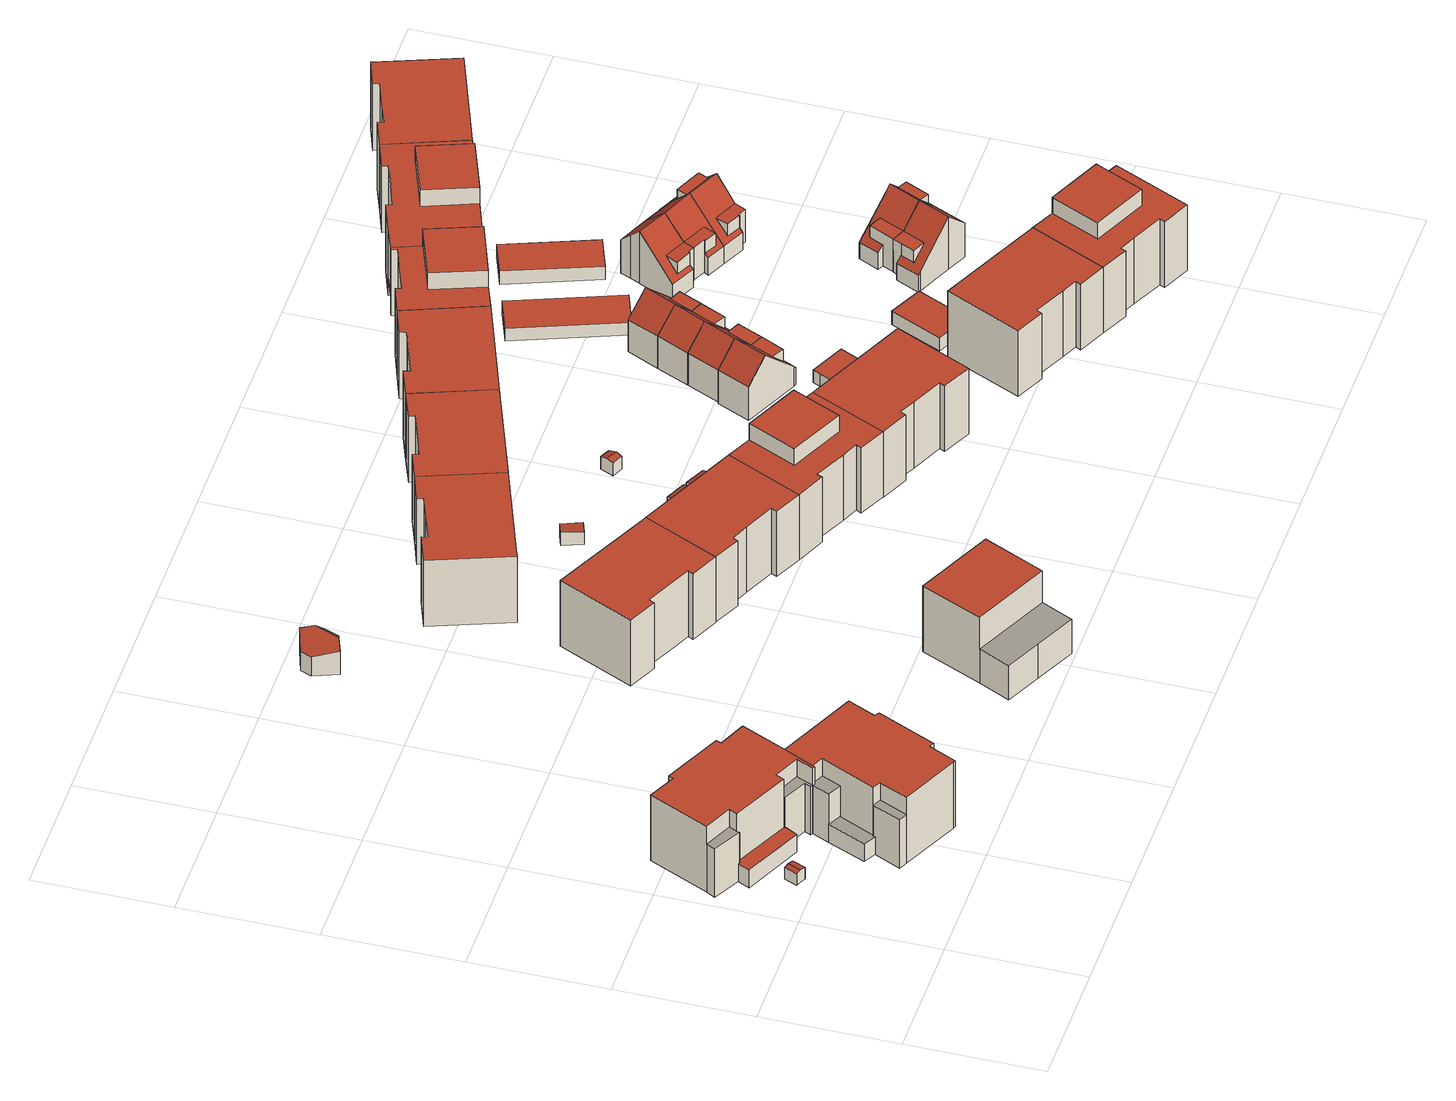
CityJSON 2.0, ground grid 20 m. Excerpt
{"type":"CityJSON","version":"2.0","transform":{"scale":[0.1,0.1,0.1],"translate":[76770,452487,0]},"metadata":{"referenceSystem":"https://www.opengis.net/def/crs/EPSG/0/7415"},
"CityObjects":{
"building1":{"type":"Building","attributes":{"Volume":7.34,"Dakoppervlakte":3.64,"Muuroppervlakte":15.29,"Vloeroppervlakte":4.43,"hoogte_Z_max_in_m_NAP":3.1,"GEB_DOEL":"onbekend","dateOfConstruction":"1984-01-01","measuredHeight":2.07},"geometry":[{"type":"Solid","lod":"2","boundaries":[[[[0,1,2,3,4,5]],[[6,7,8,9]],[[10,8,7,11]],[[1,0,10,11]],[[4,3,6,9]],[[2,7,6,3]],[[10,0,5,4,9,8]],[[11,7,2,1]]]],"semantics":{"surfaces":[{"type":"GroundSurface"},{"type":"RoofSurface"},{"type":"WallSurface"}],"values":[[0,1,1,2,2,2,2,2]]}}]},
"building2":{"type":"Building","attributes":{"Volume":2496.11,"Dakoppervlakte":224.38,"Muuroppervlakte":746.34,"Vloeroppervlakte":238.74,"hoogte_Z_max_in_m_NAP":12.39,"GEB_DOEL":"woonfunctie","dateOfConstruction":"1984-01-01","measuredHeight":11.39},"geometry":[{"type":"Solid","lod":"2","boundaries":[[[[12,13,14,15,16,17,18,19,20,21,22,23,24,25,26,27,28]],[[29,30,31,32,33,34,35]],[[36,37,38,39,40]],[[41,42,43,44,45,46,47,48,49,50,51,52,53,54,55]],[[56,57,58,59,60,61,62,63]],[[28,27,51,50,35]],[[51,27,26,52]],[[25,53,52,26]],[[54,53,25,24]],[[24,23,55,54]],[[22,41,55,23]],[[41,22,21,42]],[[44,43,20,19,37]],[[57,56,17,16]],[[57,16,15,58]],[[58,15,14,59]],[[34,12,28,35]],[[13,12,34,33]],[[32,60,59,14,13,33]],[[19,18,38,37]],[[39,63,62,40]],[[18,17,56,63,39,38]],[[44,37,36,45]],[[45,36,40,46]],[[46,40,62,61,31,47]],[[47,31,30,48]],[[29,49,48,30]],[[50,49,29,35]],[[32,31,61,60]],[[43,42,21,20]]]],"semantics":{"surfaces":[{"type":"GroundSurface"},{"type":"OuterFloorSurface"},{"type":"RoofSurface"},{"type":"WallSurface"}],"values":[[0,1,1,2,2,3,3,3,3,3,3,3,3,3,3,3,3,3,3,3,3,3,3,3,3,3,3,3,3,3]]}}]},
"building3":{"type":"Building","attributes":{"Volume":2635.06,"Dakoppervlakte":217.6,"Muuroppervlakte":744.76,"Vloeroppervlakte":244.33,"hoogte_Z_max_in_m_NAP":12.39,"GEB_DOEL":"woonfunctie","dateOfConstruction":"1984-01-01","measuredHeight":11.4},"geometry":[{"type":"Solid","lod":"2","boundaries":[[[[64,65,66,67,68,69,28,27,70,26,71,72,73,74,75,76]],[[77,78,79,80,81,82]],[[83,84,85,86,87]],[[88,89,90,35,91,92]],[[52,93,94,95,96,97,98,99,100,101,102,103,104]],[[100,99,76,75]],[[101,100,75,74]],[[74,73,102,101]],[[103,102,73,72]],[[26,52,104,71]],[[26,70,89,93,52]],[[65,64,98,97,85]],[[76,99,98,64]],[[69,68,82,81]],[[82,68,67,77]],[[85,84,66,65]],[[78,77,67,66,84,83]],[[27,28,35,90]],[[28,69,81,91,35]],[[89,70,27,90]],[[91,81,80,92]],[[88,94,93,89]],[[92,80,79,87,95,94,88]],[[87,86,96,95]],[[96,86,85,97]],[[78,83,87,79]],[[72,71,104,103]]]],"semantics":{"surfaces":[{"type":"GroundSurface"},{"type":"OuterFloorSurface"},{"type":"RoofSurface"},{"type":"WallSurface"}],"values":[[0,1,1,1,2,3,3,3,3,3,3,3,3,3,3,3,3,3,3,3,3,3,3,3,3,3,3]]}}]},
"building4":{"type":"Building","attributes":{"Volume":90.88,"Dakoppervlakte":24.31,"Muuroppervlakte":70.45,"Vloeroppervlakte":22.97,"hoogte_Z_max_in_m_NAP":4.53,"GEB_DOEL":"overige gebruiksfunctie","dateOfConstruction":"1983-01-01","measuredHeight":4.44},"geometry":[{"type":"Solid","lod":"2","boundaries":[[[[105,106,107,108,109,110,111,112,113]],[[114,115,116,117,118,119,120]],[[121,122,119,118]],[[112,111,121,118]],[[111,110,122,121]],[[106,115,114,107]],[[106,105,116,115]],[[116,105,113,117]],[[112,118,117,113]],[[119,122,110,109]],[[120,119,109,108]],[[114,120,108,107]]]],"semantics":{"surfaces":[{"type":"GroundSurface"},{"type":"RoofSurface"},{"type":"WallSurface"}],"values":[[0,1,1,2,2,2,2,2,2,2,2,2]]}}]},
"building5":{"type":"Building","attributes":{"Volume":1806.01,"Dakoppervlakte":123.6,"Muuroppervlakte":575.86,"Vloeroppervlakte":189.01,"hoogte_Z_max_in_m_NAP":12.45,"GEB_DOEL":"woonfunctie","dateOfConstruction":"1984-01-01","measuredHeight":11.48},"geometry":[{"type":"Solid","lod":"2","boundaries":[[[[123,124,125,126,127,128,129]],[[130,131,132,133,134]],[[135,136,137,138]],[[128,138,137,133,129]],[[127,135,138,128]],[[127,126,134,136,135]],[[123,129,133,132]],[[134,126,125,130]],[[124,131,130,125]],[[132,131,124,123]],[[137,136,134,133]]]],"semantics":{"surfaces":[{"type":"GroundSurface"},{"type":"OuterFloorSurface"},{"type":"RoofSurface"},{"type":"WallSurface"}],"values":[[0,1,2,3,3,3,3,3,3,3,3]]}}]},
"building6":{"type":"Building","attributes":{"Volume":2332.89,"Dakoppervlakte":203.79,"Muuroppervlakte":694.16,"Vloeroppervlakte":203.79,"hoogte_Z_max_in_m_NAP":12.45,"GEB_DOEL":"woonfunctie","dateOfConstruction":"1983-01-01","measuredHeight":11.45},"geometry":[{"type":"Solid","lod":"2","boundaries":[[[[139,140,141,142,143,144,145,146,147,148]],[[149,150,151,152,153,154,155,156,157,158]],[[152,151,143,142]],[[142,141,153,152]],[[154,153,141,140]],[[154,140,139,155]],[[139,148,156,155]],[[148,147,157,156]],[[147,146,158,157]],[[150,149,158,146,145,144]],[[143,151,150,144]]]],"semantics":{"surfaces":[{"type":"GroundSurface"},{"type":"RoofSurface"},{"type":"WallSurface"}],"values":[[0,1,2,2,2,2,2,2,2,2,2]]}}]},
"building7":{"type":"Building","attributes":{"Volume":2351.41,"Dakoppervlakte":204.65,"Muuroppervlakte":698.12,"Vloeroppervlakte":204.65,"hoogte_Z_max_in_m_NAP":12.45,"GEB_DOEL":"woonfunctie","dateOfConstruction":"1983-01-01","measuredHeight":11.49},"geometry":[{"type":"Solid","lod":"2","boundaries":[[[[159,160,161,162,163,164,165,166,167,168,169]],[[170,171,172,173,174,175,176,177,178,179,180]],[[166,170,180,167]],[[166,165,171,170]],[[172,171,165,164]],[[164,163,173,172]],[[174,173,163,162]],[[162,161,175,174]],[[176,175,161,160]],[[160,159,177,176]],[[177,159,169,168,167,180,179,178]]]],"semantics":{"surfaces":[{"type":"GroundSurface"},{"type":"RoofSurface"},{"type":"WallSurface"}],"values":[[0,1,2,2,2,2,2,2,2,2,2]]}}]},
"building8":{"type":"Building","attributes":{"Volume":2274.39,"Dakoppervlakte":199.58,"Muuroppervlakte":683.64,"Vloeroppervlakte":199.58,"hoogte_Z_max_in_m_NAP":12.45,"GEB_DOEL":"woonfunctie","dateOfConstruction":"1983-01-01","measuredHeight":11.4},"geometry":[{"type":"Solid","lod":"2","boundaries":[[[[181,182,183,184,185,186,187,188,189]],[[190,153,152,191,192,193,194,195,196]],[[196,195,185,184]],[[184,183,190,196]],[[182,153,190,183]],[[182,181,152,153]],[[191,152,181,189]],[[189,188,192,191]],[[193,192,188,187]],[[187,186,194,193]],[[185,195,194,186]]]],"semantics":{"surfaces":[{"type":"GroundSurface"},{"type":"RoofSurface"},{"type":"WallSurface"}],"values":[[0,1,2,2,2,2,2,2,2,2,2]]}}]},
"building9":{"type":"Building","attributes":{"Volume":13.24,"Dakoppervlakte":6.09,"Muuroppervlakte":22,"Vloeroppervlakte":6.08,"hoogte_Z_max_in_m_NAP":3.21,"GEB_DOEL":"onbekend","dateOfConstruction":"1983-01-01","measuredHeight":2.24},"geometry":[{"type":"Solid","lod":"2","boundaries":[[[[197,198,199,200]],[[201,202,203,204]],[[200,203,202,197]],[[203,200,199,204]],[[198,201,204,199]],[[202,201,198,197]]]],"semantics":{"surfaces":[{"type":"GroundSurface"},{"type":"RoofSurface"},{"type":"WallSurface"}],"values":[[0,1,2,2,2,2]]}}]},
"building10":{"type":"Building","attributes":{"Volume":2491.15,"Dakoppervlakte":201.49,"Muuroppervlakte":780.17,"Vloeroppervlakte":201.49,"hoogte_Z_max_in_m_NAP":15.22,"GEB_DOEL":"woonfunctie","dateOfConstruction":"1983-01-01","measuredHeight":14.16},"geometry":[{"type":"Solid","lod":"2","boundaries":[[[[205,206,207,208,209,210,211,184,183,212,213]],[[214,215,216,217,218,219,190,196,220,221,222,223,224]],[[225,226,227,228]],[[214,224,207,206]],[[206,205,215,214]],[[183,184,196,190]],[[220,196,184,211]],[[210,221,220,211]],[[222,221,210,209]],[[223,222,209,208]],[[207,224,223,208]],[[219,228,227,216]],[[218,225,228,219]],[[217,226,225,218]],[[227,226,217,216]],[[215,205,213,212,183,190,219,216]]]],"semantics":{"surfaces":[{"type":"GroundSurface"},{"type":"RoofSurface"},{"type":"WallSurface"}],"values":[[0,1,1,2,2,2,2,2,2,2,2,2,2,2,2,2]]}}]},
"building11":{"type":"Building","attributes":{"Volume":32.68,"Dakoppervlakte":15.18,"Muuroppervlakte":32.38,"Vloeroppervlakte":14.53,"hoogte_Z_max_in_m_NAP":3.65,"GEB_DOEL":"onbekend","dateOfConstruction":"1983-01-01","measuredHeight":2.58},"geometry":[{"type":"Solid","lod":"2","boundaries":[[[[229,230,231,232,233,234]],[[235,236,237,238]],[[239,240,237,236]],[[232,231,240,239]],[[234,235,238,229]],[[235,234,233,236]],[[240,231,230,229,238,237]],[[233,232,239,236]]]],"semantics":{"surfaces":[{"type":"GroundSurface"},{"type":"RoofSurface"},{"type":"WallSurface"}],"values":[[0,1,1,2,2,2,2,2]]}}]},
"building12":{"type":"Building","attributes":{"Volume":2315.45,"Dakoppervlakte":201.15,"Muuroppervlakte":692.83,"Vloeroppervlakte":201.15,"hoogte_Z_max_in_m_NAP":12.45,"GEB_DOEL":"woonfunctie","dateOfConstruction":"1983-01-01","measuredHeight":11.51},"geometry":[{"type":"Solid","lod":"2","boundaries":[[[[241,242,243,244,245,246,247,248,249]],[[250,251,252,170,180,253,254,255,256]],[[245,244,170,252]],[[244,243,180,170]],[[243,242,253,180]],[[242,241,254,253]],[[255,254,241,249]],[[249,248,256,255]],[[250,256,248,247]],[[247,246,251,250]],[[252,251,246,245]]]],"semantics":{"surfaces":[{"type":"GroundSurface"},{"type":"RoofSurface"},{"type":"WallSurface"}],"values":[[0,1,2,2,2,2,2,2,2,2,2]]}}]},
"building13":{"type":"Building","attributes":{"Volume":32.4,"Dakoppervlakte":15.18,"Muuroppervlakte":32.09,"Vloeroppervlakte":14.53,"hoogte_Z_max_in_m_NAP":3.65,"GEB_DOEL":"onbekend","dateOfConstruction":"1983-01-01","measuredHeight":2.56},"geometry":[{"type":"Solid","lod":"2","boundaries":[[[[257,258,259,260,261,262]],[[263,264,265,266]],[[267,266,265,268]],[[257,262,264,263]],[[259,267,268,260]],[[258,266,267,259]],[[264,262,261,260,268,265]],[[258,257,263,266]]]],"semantics":{"surfaces":[{"type":"GroundSurface"},{"type":"RoofSurface"},{"type":"WallSurface"}],"values":[[0,1,1,2,2,2,2,2]]}}]},
"building14":{"type":"Building","attributes":{"Volume":9.05,"Dakoppervlakte":4.13,"Muuroppervlakte":17.75,"Vloeroppervlakte":6.06,"hoogte_Z_max_in_m_NAP":3.51,"GEB_DOEL":"onbekend","dateOfConstruction":"1983-01-01","measuredHeight":2.52},"geometry":[{"type":"Solid","lod":"2","boundaries":[[[[269,270,271,272,273,274]],[[275,276,277,278]],[[278,279,280,275]],[[272,271,280,279]],[[275,280,271,270,269,276]],[[269,274,277,276]],[[277,274,273,272,279,278]]]],"semantics":{"surfaces":[{"type":"GroundSurface"},{"type":"RoofSurface"},{"type":"WallSurface"}],"values":[[0,1,1,2,2,2,2]]}}]},
"building15":{"type":"Building","attributes":{"Volume":2343.36,"Dakoppervlakte":204.95,"Muuroppervlakte":695.78,"Vloeroppervlakte":204.95,"hoogte_Z_max_in_m_NAP":12.45,"GEB_DOEL":"woonfunctie","dateOfConstruction":"1983-01-01","measuredHeight":11.43},"geometry":[{"type":"Solid","lod":"2","boundaries":[[[[281,282,283,284,285,286,287,288,289]],[[214,290,291,292,293,294,295,296,215]],[[285,284,214,215]],[[290,214,284,283]],[[283,282,291,290]],[[292,291,282,281]],[[293,292,281,289]],[[289,288,294,293]],[[288,287,295,294]],[[287,286,296,295]],[[285,215,296,286]]]],"semantics":{"surfaces":[{"type":"GroundSurface"},{"type":"RoofSurface"},{"type":"WallSurface"}],"values":[[0,1,2,2,2,2,2,2,2,2,2]]}}]},
"building16":{"type":"Building","attributes":{"Volume":2327.2,"Dakoppervlakte":202.33,"Muuroppervlakte":694.63,"Vloeroppervlakte":202.33,"hoogte_Z_max_in_m_NAP":12.45,"GEB_DOEL":"woonfunctie","dateOfConstruction":"1983-01-01","measuredHeight":11.5},"geometry":[{"type":"Solid","lod":"2","boundaries":[[[[241,297,298,299,300,301,302,303,242]],[[304,305,306,254,253,307,308,309,310]],[[297,241,254,306]],[[241,242,253,254]],[[242,303,307,253]],[[303,302,308,307]],[[302,301,309,308]],[[301,300,310,309]],[[304,310,300,299]],[[305,304,299,298]],[[297,306,305,298]]]],"semantics":{"surfaces":[{"type":"GroundSurface"},{"type":"RoofSurface"},{"type":"WallSurface"}],"values":[[0,1,2,2,2,2,2,2,2,2,2]]}}]},
"building17":{"type":"Building","attributes":{"Volume":328.33,"Dakoppervlakte":65.39,"Muuroppervlakte":182.51,"Vloeroppervlakte":48.85,"hoogte_Z_max_in_m_NAP":9.99,"GEB_DOEL":"woonfunctie","dateOfConstruction":"1983-01-01","measuredHeight":9.05},"geometry":[{"type":"Solid","lod":"2","boundaries":[[[[311,312,313,314,315,316,317,318,319,320]],[[321,322,323,324]],[[325,326,327,328,329,330,321,324,331]],[[331,332,333,325]],[[317,332,331,318]],[[326,325,333,316,315,314]],[[327,326,314,313]],[[313,312,328,327]],[[329,328,312,311]],[[323,334,324]],[[331,324,334,320,319,318]],[[322,321,330]],[[334,323,322,330,329,311,320]],[[333,332,317,316]]]],"semantics":{"surfaces":[{"type":"GroundSurface"},{"type":"RoofSurface"},{"type":"WallSurface"}],"values":[[0,1,1,1,2,2,2,2,2,2,2,2,2,2]]}}]},
"building18":{"type":"Building","attributes":{"Volume":104.67,"Dakoppervlakte":46.13,"Muuroppervlakte":62.99,"Vloeroppervlakte":46.13,"hoogte_Z_max_in_m_NAP":3.31,"GEB_DOEL":"overige gebruiksfunctie","dateOfConstruction":"1983-01-01","measuredHeight":2.32},"geometry":[{"type":"Solid","lod":"2","boundaries":[[[[335,336,337,338,339]],[[340,341,342,343,344]],[[336,335,341,340]],[[342,341,335,339]],[[339,338,343,342]],[[337,344,343,338]],[[344,337,336,340]]]],"semantics":{"surfaces":[{"type":"GroundSurface"},{"type":"RoofSurface"},{"type":"WallSurface"}],"values":[[0,1,2,2,2,2,2]]}}]},
"building19":{"type":"Building","attributes":{"Volume":325.31,"Dakoppervlakte":65.82,"Muuroppervlakte":179.6,"Vloeroppervlakte":49.37,"hoogte_Z_max_in_m_NAP":9.99,"GEB_DOEL":"woonfunctie","dateOfConstruction":"1983-01-01","measuredHeight":8.89},"geometry":[{"type":"Solid","lod":"2","boundaries":[[[[345,346,347,348,349,350,351,352,353]],[[354,355,324,323]],[[356,357,331,324,355,358,359,360]],[[357,361,332,331]],[[349,348,356,360]],[[356,348,347,346,361,357]],[[332,361,346,345]],[[353,331,332,345]],[[358,354,323,334,351,350,359]],[[323,324,334]],[[351,334,324,331,353,352]],[[358,355,354]],[[349,360,359,350]]]],"semantics":{"surfaces":[{"type":"GroundSurface"},{"type":"RoofSurface"},{"type":"WallSurface"}],"values":[[0,1,1,1,2,2,2,2,2,2,2,2,2]]}}]},
"building20":{"type":"Building","attributes":{"Volume":320.47,"Dakoppervlakte":65.28,"Muuroppervlakte":177.79,"Vloeroppervlakte":48.95,"hoogte_Z_max_in_m_NAP":9.99,"GEB_DOEL":"woonfunctie","dateOfConstruction":"1983-01-01","measuredHeight":8.85},"geometry":[{"type":"Solid","lod":"2","boundaries":[[[[362,363,364,348,347,346,365,366,367]],[[368,369,370,371]],[[357,356,372,373,374,371,370,375]],[[357,375,376,361]],[[376,365,346,361]],[[356,357,361,346,347,348]],[[348,364,372,356]],[[373,372,364,363]],[[375,370,377,362,367,366]],[[369,377,370]],[[368,371,374]],[[377,369,368,374,373,363,362]],[[365,376,375,366]]]],"semantics":{"surfaces":[{"type":"GroundSurface"},{"type":"RoofSurface"},{"type":"WallSurface"}],"values":[[0,1,1,1,2,2,2,2,2,2,2,2,2]]}}]},
"building21":{"type":"Building","attributes":{"Volume":2335.94,"Dakoppervlakte":203.53,"Muuroppervlakte":695.81,"Vloeroppervlakte":203.53,"hoogte_Z_max_in_m_NAP":12.45,"GEB_DOEL":"woonfunctie","dateOfConstruction":"1983-01-01","measuredHeight":11.48},"geometry":[{"type":"Solid","lod":"2","boundaries":[[[[378,379,380,381,382,383,384,385,386,387]],[[388,389,390,391,392,393,394,395,396,397]],[[395,394,382,381]],[[381,380,396,395]],[[388,397,396,380,379,378]],[[389,388,378,387]],[[387,386,390,389]],[[386,385,391,390]],[[385,384,392,391]],[[393,392,384,383]],[[382,394,393,383]]]],"semantics":{"surfaces":[{"type":"GroundSurface"},{"type":"RoofSurface"},{"type":"WallSurface"}],"values":[[0,1,2,2,2,2,2,2,2,2,2]]}}]},
"building22":{"type":"Building","attributes":{"Volume":321.88,"Dakoppervlakte":65.48,"Muuroppervlakte":178.76,"Vloeroppervlakte":48.89,"hoogte_Z_max_in_m_NAP":9.99,"GEB_DOEL":"woonfunctie","dateOfConstruction":"1983-01-01","measuredHeight":8.93},"geometry":[{"type":"Solid","lod":"2","boundaries":[[[[398,399,400,401,402,362,367,366,365,403]],[[370,369,404,405]],[[406,407,408,409,375,370,405,410,411]],[[375,409,412,376]],[[398,403,412,409]],[[401,406,411,402]],[[401,400,407,406]],[[408,407,400,399]],[[398,409,408,399]],[[410,404,369,377,362,402,411]],[[369,370,377]],[[376,365,366,367,362,377,370,375]],[[410,405,404]],[[412,403,365,376]]]],"semantics":{"surfaces":[{"type":"GroundSurface"},{"type":"RoofSurface"},{"type":"WallSurface"}],"values":[[0,1,1,1,2,2,2,2,2,2,2,2,2,2]]}}]},
"building23":{"type":"Building","attributes":{"Volume":1946.55,"Dakoppervlakte":151.77,"Muuroppervlakte":695.86,"Vloeroppervlakte":151.77,"hoogte_Z_max_in_m_NAP":15.31,"GEB_DOEL":"woonfunctie","dateOfConstruction":"1983-01-01","measuredHeight":14.34},"geometry":[{"type":"Solid","lod":"2","boundaries":[[[[413,414,415,416,417,418,419,420,421,422,423]],[[424,425,308,307,426,427,428,429,430,431,432]],[[433,434,435,436]],[[308,425,423,422]],[[419,437,426,307,421,420]],[[429,428,437,419,418,417]],[[430,429,417,416]],[[416,415,431,430]],[[431,415,414,413,424,432]],[[425,424,413,423]],[[437,435,434,426]],[[437,428,436,435]],[[428,427,433,436]],[[433,427,426,434]],[[422,421,307,308]]]],"semantics":{"surfaces":[{"type":"GroundSurface"},{"type":"RoofSurface"},{"type":"WallSurface"}],"values":[[0,1,1,2,2,2,2,2,2,2,2,2,2,2,2]]}}]},
"building24":{"type":"Building","attributes":{"Volume":104.97,"Dakoppervlakte":46.03,"Muuroppervlakte":63.31,"Vloeroppervlakte":46.02,"hoogte_Z_max_in_m_NAP":3.3,"GEB_DOEL":"overige gebruiksfunctie","dateOfConstruction":"1983-01-01","measuredHeight":2.34},"geometry":[{"type":"Solid","lod":"2","boundaries":[[[[438,439,440,441,442,443]],[[444,445,446,447,448,449]],[[438,443,449,448]],[[445,444,449,443,442,441]],[[441,440,446,445]],[[439,447,446,440]],[[447,439,438,448]]]],"semantics":{"surfaces":[{"type":"GroundSurface"},{"type":"RoofSurface"},{"type":"WallSurface"}],"values":[[0,1,2,2,2,2,2]]}}]},
"building25":{"type":"Building","attributes":{"Volume":210.83,"Dakoppervlakte":92.44,"Muuroppervlakte":101.48,"Vloeroppervlakte":92.43,"hoogte_Z_max_in_m_NAP":3.29,"GEB_DOEL":"overige gebruiksfunctie","dateOfConstruction":"1983-01-01","measuredHeight":2.32},"geometry":[{"type":"Solid","lod":"2","boundaries":[[[[450,451,452,453]],[[454,455,456,457]],[[450,453,454,457]],[[453,452,455,454]],[[451,456,455,452]],[[457,456,451,450]]]],"semantics":{"surfaces":[{"type":"GroundSurface"},{"type":"RoofSurface"},{"type":"WallSurface"}],"values":[[0,1,2,2,2,2]]}}]},
"building26":{"type":"Building","attributes":{"Volume":2487.01,"Dakoppervlakte":200.96,"Muuroppervlakte":779.17,"Vloeroppervlakte":200.96,"hoogte_Z_max_in_m_NAP":15.22,"GEB_DOEL":"woonfunctie","dateOfConstruction":"1983-01-01","measuredHeight":14.17},"geometry":[{"type":"Solid","lod":"2","boundaries":[[[[458,459,460,461,462,463,464,381,380,465,466]],[[467,468,469,470,471,472,473,474,475,396,395,476,477]],[[478,479,480,481]],[[470,469,460,459]],[[471,470,459,458]],[[380,381,395,396]],[[476,395,381,464]],[[464,463,477,476]],[[467,477,463,462]],[[468,467,462,461]],[[460,469,468,461]],[[475,478,481,472]],[[474,479,478,475]],[[480,479,474,473]],[[481,480,473,472]],[[465,380,396,475,472,471,458,466]]]],"semantics":{"surfaces":[{"type":"GroundSurface"},{"type":"RoofSurface"},{"type":"WallSurface"}],"values":[[0,1,1,2,2,2,2,2,2,2,2,2,2,2,2,2]]}}]},
"building27":{"type":"Building","attributes":{"Volume":310.52,"Dakoppervlakte":62.1,"Muuroppervlakte":177.41,"Vloeroppervlakte":46.19,"hoogte_Z_max_in_m_NAP":9.98,"GEB_DOEL":"woonfunctie","dateOfConstruction":"1983-01-01","measuredHeight":8.98},"geometry":[{"type":"Solid","lod":"2","boundaries":[[[[482,483,484,485,486,487,488,489,490,491,492]],[[493,494,495,496,497,498,499,500]],[[493,500,501,502,503]],[[504,505,506,507,499,498]],[[485,484,494,493]],[[484,483,495,494]],[[501,500,499,508,491,490,489,488]],[[487,502,501,488]],[[503,502,487,486]],[[493,503,486,485]],[[505,496,509,506]],[[492,491,508,507,506,509]],[[507,508,499]],[[504,498,497]],[[496,505,504,497]],[[509,496,495,483,482,492]]]],"semantics":{"surfaces":[{"type":"GroundSurface"},{"type":"RoofSurface"},{"type":"WallSurface"}],"values":[[0,1,1,1,2,2,2,2,2,2,2,2,2,2,2,2]]}}]},
"building28":{"type":"Building","attributes":{"Volume":314.76,"Dakoppervlakte":62.84,"Muuroppervlakte":178.66,"Vloeroppervlakte":47.23,"hoogte_Z_max_in_m_NAP":9.96,"GEB_DOEL":"woonfunctie","dateOfConstruction":"1983-01-01","measuredHeight":8.96},"geometry":[{"type":"Solid","lod":"2","boundaries":[[[[510,511,512,513,514,515,516,517,518,519]],[[520,521,522,523]],[[524,525,526,527,528,529]],[[530,531,532,522,521,527,526,533,534,535]],[[522,516,515,523]],[[520,514,513,512,527,521]],[[518,531,530,519]],[[531,518,517,532]],[[517,516,522,532]],[[533,526,525]],[[511,510,535,529,528]],[[527,512,511,528]],[[514,520,523,515]],[[530,535,510,519]],[[534,533,525,524,529,535]]]],"semantics":{"surfaces":[{"type":"GroundSurface"},{"type":"RoofSurface"},{"type":"WallSurface"}],"values":[[0,1,1,1,2,2,2,2,2,2,2,2,2,2,2]]}}]},
"building29":{"type":"Building","attributes":{"Volume":173.04,"Dakoppervlakte":77.03,"Muuroppervlakte":87.43,"Vloeroppervlakte":77.02,"hoogte_Z_max_in_m_NAP":3.26,"GEB_DOEL":"overige gebruiksfunctie","dateOfConstruction":"1983-01-01","measuredHeight":2.29},"geometry":[{"type":"Solid","lod":"2","boundaries":[[[[536,537,538,539]],[[540,541,542,543]],[[536,539,541,540]],[[539,538,542,541]],[[538,537,543,542]],[[536,540,543,537]]]],"semantics":{"surfaces":[{"type":"GroundSurface"},{"type":"RoofSurface"},{"type":"WallSurface"}],"values":[[0,1,2,2,2,2]]}}]},
"building30":{"type":"Building","attributes":{"Volume":301.22,"Dakoppervlakte":60.49,"Muuroppervlakte":174.7,"Vloeroppervlakte":45.26,"hoogte_Z_max_in_m_NAP":9.98,"GEB_DOEL":"woonfunctie","dateOfConstruction":"1983-01-01","measuredHeight":8.85},"geometry":[{"type":"Solid","lod":"2","boundaries":[[[[544,545,546,547,548,549,550,551,552,553]],[[500,554,555,501]],[[556,554,500,499,557,558,559,560]],[[557,499,507,561,562,563]],[[547,546,555,554]],[[553,552,508,499,500,501,545,544]],[[549,548,556,560]],[[548,547,554,556]],[[499,508,507]],[[552,551,564,561,507,508]],[[561,564,559,562]],[[549,560,559,564,551,550]],[[563,558,557]],[[563,562,559,558]],[[545,501,555,546]]]],"semantics":{"surfaces":[{"type":"GroundSurface"},{"type":"RoofSurface"},{"type":"WallSurface"}],"values":[[0,1,1,1,2,2,2,2,2,2,2,2,2,2,2]]}}]},
"building31":{"type":"Building","attributes":{"Volume":2963.69,"Dakoppervlakte":251.71,"Muuroppervlakte":859.69,"Vloeroppervlakte":206.65,"hoogte_Z_max_in_m_NAP":15.2,"GEB_DOEL":"woonfunctie","dateOfConstruction":"1983-01-01","measuredHeight":14.27},"geometry":[{"type":"MultiSurface","lod":"2","boundaries":[[[565,566,567,568,569,570,571,572,573,574]],[[575,576,577,578,579,580]],[[437,581,582,583,584,585,586,587,588,589,590,591,592,593,594,595,429]],[[596,597,598,599]],[[580,579,581,437]],[[590,589,567,566]],[[566,565,591,590]],[[591,565,574,573,593,592]],[[572,594,593,573]],[[595,594,572,571,576]],[[576,575,429,595]],[[437,429,575,580]],[[599,598,583,586]],[[597,584,583,598]],[[599,586,585,596]],[[597,596,585,584]],[[567,589,588,568]],[[568,588,587,586,583,582,581,570]],[[570,579,578,577,576,571]]],"semantics":{"surfaces":[{"type":"GroundSurface"},{"type":"OuterCeilingSurface"},{"type":"RoofSurface"},{"type":"WallSurface"}],"values":[0,1,2,2,3,3,3,3,3,3,3,3,3,3,3,3,3,3,3]}}]},
"building32":{"type":"Building","attributes":{"Volume":312.88,"Dakoppervlakte":53.52,"Muuroppervlakte":177.14,"Vloeroppervlakte":46.5,"hoogte_Z_max_in_m_NAP":9.96,"GEB_DOEL":"woonfunctie","dateOfConstruction":"1983-01-01","measuredHeight":8.88},"children":["building32-1"],"geometry":[{"type":"Solid","lod":"2","boundaries":[[[[600,601,602,603,604,605,606,607,608]],[[609,528,527,610]],[[611,612,613,614,615,610,527,521]],[[521,520,616,611],[617,618,619,620]],[[614,613,607,606]],[[602,601,616,520]],[[600,611,616,601]],[[528,621,527]],[[527,621,605,604,603,602,520,521]],[[609,610,615]],[[621,528,609,615,614,606,605]],[[600,608,612,611]],[[608,607,613,612]],[[622,618,617,623]],[[617,620,623]],[[622,623,620,619]],[[619,618,622]]]],"semantics":{"surfaces":[{"type":"GroundSurface"},{"type":"RoofSurface"},{"type":"WallSurface"}],"values":[[0,1,1,1,2,2,2,2,2,2,2,2,2,1,2,2,2]]}}]},
"building32-1":{"type":"BuildingInstallation","attributes":{"relationToConstruction":"outside"},"parents":["building32"],"geometry":[{"type":"MultiSurface","lod":"2","boundaries":[[[622,618,617,623]],[[617,620,623]],[[622,623,620,619]],[[619,618,622]]],"semantics":{"surfaces":[{"type":"RoofSurface"},{"type":"WallSurface"}],"values":[0,1,1,1]}}]},
"building33":{"type":"Building","attributes":{"Volume":358.99,"Dakoppervlakte":67.16,"Muuroppervlakte":186.71,"Vloeroppervlakte":59.78,"hoogte_Z_max_in_m_NAP":9.98,"GEB_DOEL":"woonfunctie","dateOfConstruction":"1983-01-01","measuredHeight":8.84},"children":["building33-1"],"geometry":[{"type":"Solid","lod":"2","boundaries":[[[[624,625,548,547,546,626,627,628,629,630,631,632,633,634,635,636]],[[554,556,637,638,639,640,641,642]],[[643,644,645,646,555,554,642,647],[648,649,650,651]],[[652,653,654,655,641,640]],[[656,657,658,659]],[[548,625,637,556]],[[660,638,637,625,624,636]],[[632,631,643,647]],[[644,643,631,630,656]],[[627,626,646,645,659]],[[555,546,547,554]],[[653,638,660,654]],[[635,661,655,654,660,636]],[[655,661,641]],[[641,661,635,634,633,632,647,642]],[[652,640,639]],[[652,639,638,653]],[[658,628,627,659]],[[656,630,629,657]],[[628,658,657,629]],[[644,656,659,645]],[[547,548,556,554]],[[626,546,555,646]],[[648,662,663,649]],[[648,651,662]],[[651,650,663,662]],[[663,650,649]]]],"semantics":{"surfaces":[{"type":"GroundSurface"},{"type":"RoofSurface"},{"type":"WallSurface"}],"values":[[0,1,1,1,1,2,2,2,2,2,2,2,2,2,2,2,2,2,2,2,2,2,2,1,2,2,2]]}}]},
"building33-1":{"type":"BuildingInstallation","attributes":{"relationToConstruction":"outside"},"parents":["building33"],"geometry":[{"type":"MultiSurface","lod":"2","boundaries":[[[648,662,663,649]],[[648,651,662]],[[651,650,663,662]],[[663,650,649]]],"semantics":{"surfaces":[{"type":"RoofSurface"},{"type":"WallSurface"}],"values":[0,1,1,1]}}]},
"building34":{"type":"Building","attributes":{"Volume":2293.21,"Dakoppervlakte":199.01,"Muuroppervlakte":690.16,"Vloeroppervlakte":199.01,"hoogte_Z_max_in_m_NAP":12.45,"GEB_DOEL":"woonfunctie","dateOfConstruction":"1983-01-01","measuredHeight":11.52},"geometry":[{"type":"Solid","lod":"2","boundaries":[[[[664,665,568,567,666,667,668,669,670]],[[671,672,673,674,675,676,677,589,588]],[[666,567,589,677]],[[567,568,588,589]],[[568,665,671,588]],[[664,672,671,665]],[[664,670,673,672]],[[670,669,674,673]],[[675,674,669,668]],[[668,667,676,675]],[[677,676,667,666]]]],"semantics":{"surfaces":[{"type":"GroundSurface"},{"type":"RoofSurface"},{"type":"WallSurface"}],"values":[[0,1,2,2,2,2,2,2,2,2,2]]}}]}
},
"vertices":[
[62,221,10],[70,240,10],[78,237,10],[86,233,10],[78,214,10],[70,218,10],[86,233,30],[78,237,31],[70,218,31],[78,214,30],[62,221,30],[70,240,30],
[166,232,10],[170,241,10],[136,257,10],[127,240,10],[40,280,10],[48,297,10],[9,318,10],[16,331,10],[57,420,10],[97,401,10],[101,408,10],[187,368,10],[184,360,10],[225,342,10],[195,276,10],[172,228,10],[169,230,10],[180,255,94],[142,272,94],[136,260,94],[135,258,94],[170,241,94],[166,232,94],[169,230,94],[57,312,94],[16,331,94],[9,318,94],[50,296,94],[51,300,94],[101,408,124],[97,401,124],[57,420,124],[16,331,124],[57,312,124],[51,300,124],[136,260,124],[142,272,124],[180,255,124],[169,230,124],[172,228,124],[195,276,124],[225,342,124],[184,360,124],[187,368,124],[48,297,41],[40,280,41],[127,240,41],[136,257,41],[135,258,41],[136,260,41],[51,300,41],[50,296,41],
[231,55,10],[146,94,10],[133,100,10],[151,139,10],[133,149,10],[158,205,10],[173,231,10],[313,222,10],[294,181,10],[301,177,10],[261,90,10],[254,94,10],[235,53,10],[151,139,41],[152,142,41],[153,142,41],[178,195,41],[158,205,41],[133,149,41],[152,142,94],[133,100,94],[146,94,94],[165,136,94],[153,142,94],[191,223,94],[173,231,94],[172,228,94],[158,205,94],[178,195,94],[173,231,124],[191,223,124],[153,142,124],[165,136,124],[146,94,124],[231,55,124],[235,53,124],[254,94,124],[261,90,124],[301,177,124],[294,181,124],[313,222,124],
[303,958,1],[310,974,1],[346,986,1],[347,985,1],[353,967,1],[357,956,1],[347,933,1],[337,930,1],[316,922,1],[346,986,42],[310,974,34],[303,958,34],[316,922,41],[337,930,45],[353,967,45],[347,985,42],[347,933,40],[357,956,39],
[616,3,10],[554,32,10],[502,57,10],[524,103,10],[565,193,10],[679,140,10],[638,50,10],[502,57,69],[554,32,69],[616,3,69],[638,50,69],[524,103,69],[565,193,124],[524,103,124],[638,50,124],[679,140,124],
[442,656,10],[594,584,10],[597,583,10],[545,472,10],[504,491,10],[508,499,10],[484,510,10],[437,532,10],[433,524,10],[390,544,10],[484,510,124],[508,499,124],[504,491,124],[545,472,124],[597,583,124],[594,584,124],[442,656,124],[390,544,124],[433,524,124],[437,532,124],
[473,724,10],[431,840,10],[476,857,10],[478,848,10],[528,866,10],[552,875,10],[549,884,10],[592,899,10],[634,783,10],[632,782,10],[486,729,10],[592,899,124],[549,884,124],[552,875,124],[528,866,124],[478,848,124],[476,857,124],[431,840,124],[473,724,124],[486,729,124],[632,782,124],[634,783,124],
[545,472,11],[597,583,11],[749,513,11],[697,401,11],[656,420,11],[660,429,11],[614,450,11],[589,461,11],[585,453,11],[749,513,124],[585,453,124],[589,461,124],[614,450,124],[660,429,124],[656,420,124],[697,401,124],
[657,719,10],[668,690,10],[649,683,10],[639,712,10],[668,690,31],[657,719,31],[639,712,32],[649,683,32],
[902,442,11],[851,330,11],[811,349,11],[815,357,11],[790,368,11],[743,390,11],[740,382,11],[786,496,11],[868,458,11],[851,330,124],[902,442,124],[868,458,124],[835,386,124],[753,424,124],[786,496,124],[740,382,124],[743,390,124],[790,368,124],[815,357,124],[811,349,124],[753,424,152],[835,386,152],[868,458,152],[786,496,152],
[780,584,11],[772,566,11],[763,544,11],[732,558,11],[742,579,11],[750,598,11],[750,598,30],[742,579,36],[772,566,36],[780,584,30],[732,558,29],[763,544,29],
[750,957,9],[793,841,9],[634,783,9],[592,899,9],[634,915,9],[637,906,9],[663,915,9],[710,933,9],[707,941,9],[663,915,124],[637,906,124],[634,915,124],[793,841,124],[750,957,124],[707,941,124],[710,933,124],
[767,543,11],[777,564,11],[785,582,11],[815,568,11],[807,550,11],[798,529,11],[767,543,29],[798,529,29],[807,550,36],[777,564,36],[785,582,30],[815,568,30],
[794,685,10],[798,694,10],[803,705,10],[819,698,10],[814,686,10],[810,678,10],[798,694,35],[794,685,32],[810,678,32],[814,686,35],[819,698,30],[803,705,31],
[919,308,10],[896,319,10],[892,311,10],[851,330,10],[902,442,10],[1058,370,10],[1006,258,10],[963,278,10],[967,286,10],[892,311,124],[896,319,124],[919,308,124],[967,286,124],[963,278,124],[1006,258,124],[1058,370,124],
[793,973,9],[796,964,9],[844,982,9],[870,991,9],[867,1000,9],[909,1015,9],[952,899,9],[844,982,124],[796,964,124],[793,973,124],[952,899,124],[909,1015,124],[867,1000,124],[870,991,124],
[1048,544,9],[1056,540,9],[1040,505,9],[1036,507,9],[983,531,9],[953,545,9],[975,593,9],[1005,579,9],[1035,565,9],[1054,556,9],[1020,531,68],[1038,522,68],[1054,556,68],[1035,565,68],[983,531,100],[1036,507,43],[1040,505,39],[1056,540,39],[1048,544,47],[1038,522,47],[1005,579,100],[975,593,67],[953,545,67],[1054,556,47],
[1013,408,10],[1044,473,10],[1049,484,10],[1099,460,10],[1064,385,10],[1044,473,32],[1013,408,32],[1064,385,33],[1099,460,33],[1049,484,32],
[975,593,11],[997,641,11],[1028,627,11],[1084,601,11],[1069,568,11],[1061,572,11],[1054,556,11],[1035,565,11],[1005,579,11],[1071,593,68],[1052,602,68],[1084,601,39],[1028,627,100],[1071,593,47],[1061,572,47],[1069,568,39],[997,641,67],
[1098,652,11],[1091,636,11],[1099,632,11],[1019,689,11],[1050,674,11],[1080,660,11],[1081,615,67],[1098,652,67],[1080,660,67],[1063,624,67],[1099,632,39],[1091,636,47],[1081,615,47],[1050,674,100],[1019,689,67],[1098,652,47],
[1149,328,10],[1302,257,10],[1304,256,10],[1252,144,10],[1211,163,10],[1215,171,10],[1191,182,10],[1144,204,10],[1140,196,10],[1097,216,10],[1149,328,124],[1097,216,124],[1140,196,124],[1144,204,124],[1191,182,124],[1215,171,124],[1211,163,124],[1252,144,124],[1304,256,124],[1302,257,124],
[1072,721,11],[1110,704,11],[1128,695,11],[1112,661,11],[1104,665,11],[1041,736,11],[1114,686,67],[1096,694,67],[1112,661,39],[1128,695,39],[1110,704,59],[1072,721,100],[1114,686,47],[1104,665,47],[1041,736,66],
[954,1022,10],[979,1031,10],[1028,1049,10],[1025,1057,10],[1030,1059,10],[1045,1019,10],[1072,943,10],[988,913,10],[952,899,10],[909,1015,10],[951,1030,10],[954,1022,124],[951,1030,124],[988,913,124],[961,988,124],[1045,1019,124],[1030,1059,124],[1025,1057,124],[1028,1049,124],[979,1031,124],[961,988,153],[988,913,153],[1072,943,153],[1045,1019,153],[1072,943,124],
[1157,341,10],[1192,417,10],[1242,394,10],[1238,385,10],[1237,383,10],[1207,318,10],[1237,383,32],[1238,385,32],[1242,394,32],[1192,417,33],[1157,341,33],[1207,318,32],
[1069,917,10],[1127,760,10],[1075,741,10],[1017,898,10],[1017,898,32],[1075,741,32],[1127,760,33],[1069,917,33],
[1456,185,10],[1405,73,10],[1364,92,10],[1367,100,10],[1320,122,10],[1296,133,10],[1293,125,10],[1339,239,10],[1420,202,10],[1320,122,124],[1367,100,124],[1364,92,124],[1405,73,124],[1456,185,124],[1420,202,124],[1387,130,124],[1306,167,124],[1339,239,124],[1293,125,124],[1296,133,124],[1339,239,152],[1306,167,152],[1387,130,152],[1420,202,152],
[1193,695,10],[1191,690,10],[1154,707,10],[1179,760,10],[1186,775,10],[1192,790,10],[1239,769,10],[1225,739,10],[1212,709,10],[1204,693,10],[1194,697,10],[1179,760,100],[1154,707,41],[1191,690,41],[1193,695,46],[1170,706,46],[1179,724,67],[1212,709,67],[1225,739,100],[1239,769,68],[1192,790,68],[1186,775,84],[1170,706,67],[1193,695,67],[1194,697,67],[1204,693,67],[1204,693,49],[1194,697,49],
[1288,432,10],[1294,445,10],[1313,436,10],[1342,423,10],[1371,410,10],[1350,363,10],[1321,376,10],[1267,400,10],[1264,401,10],[1280,436,10],[1371,410,69],[1342,423,100],[1321,376,100],[1350,363,69],[1280,415,68],[1278,412,68],[1297,403,68],[1313,436,68],[1294,445,68],[1288,432,68],[1280,436,39],[1264,401,39],[1267,400,42],[1278,412,47],[1280,415,47],[1288,432,47],
[1126,937,10],[1178,956,10],[1226,825,10],[1174,806,10],[1126,937,33],[1174,806,33],[1226,825,32],[1178,956,32],
[1225,739,11],[1239,769,11],[1285,747,11],[1272,718,11],[1247,664,11],[1219,677,11],[1222,682,11],[1223,684,11],[1204,693,11],[1212,709,11],[1272,718,100],[1285,747,68],[1247,664,41],[1249,692,67],[1240,673,46],[1222,682,46],[1219,677,41],[1223,684,67],[1222,682,67],[1240,673,67],[1223,684,49],
[1188,1108,9],[1185,1116,9],[1227,1131,9],[1269,1016,9],[1267,1015,9],[1107,956,9],[1064,1072,9],[1111,1089,9],[1114,1081,9],[1162,1098,9],[1030,1059,38],[1064,1072,38],[1071,1053,38],[1102,968,38],[1107,956,38],[1072,943,38],[1107,956,124],[1117,960,124],[1148,971,124],[1121,1045,124],[1205,1076,124],[1232,1002,124],[1267,1015,124],[1269,1016,124],[1227,1131,124],[1185,1116,124],[1188,1108,124],[1162,1098,124],[1114,1081,124],[1111,1089,124],[1064,1072,124],[1205,1076,152],[1121,1045,152],[1148,971,152],[1232,1002,152],
[1364,469,11],[1393,456,11],[1371,410,11],[1342,423,11],[1313,436,11],[1294,445,11],[1301,461,11],[1293,465,11],[1307,495,11],[1311,482,68],[1330,473,68],[1364,469,100],[1307,495,39],[1293,465,39],[1301,461,48],[1311,482,48],[1393,456,69],[1357,425,88],[1374,461,88],[1387,454,73],[1371,419,73],[1294,445,48],[1387,454,88],[1371,419,88],
[1284,653,11],[1281,648,11],[1290,745,11],[1291,749,11],[1300,768,11],[1344,747,11],[1335,728,11],[1334,725,11],[1335,725,11],[1321,695,11],[1306,666,11],[1298,649,11],[1284,655,11],[1281,648,41],[1284,653,46],[1263,663,46],[1271,682,67],[1306,666,67],[1321,695,100],[1334,725,68],[1335,728,64],[1291,749,64],[1290,745,68],[1335,725,68],[1322,707,88],[1282,725,88],[1289,740,72],[1329,722,72],[1263,663,67],[1284,653,67],[1284,655,67],[1298,649,67],[1335,728,41],[1344,747,36],[1300,768,36],[1291,749,41],[1284,655,48],[1298,649,48],[1329,722,88],[1289,740,88],
[1384,1189,9],[1426,1073,9],[1269,1147,9],[1272,1138,9],[1298,1148,9],[1345,1165,9],[1342,1174,9],[1426,1073,124],[1384,1189,124],[1342,1174,124],[1345,1165,124],[1298,1148,124],[1272,1138,124],[1269,1147,124]
]}
